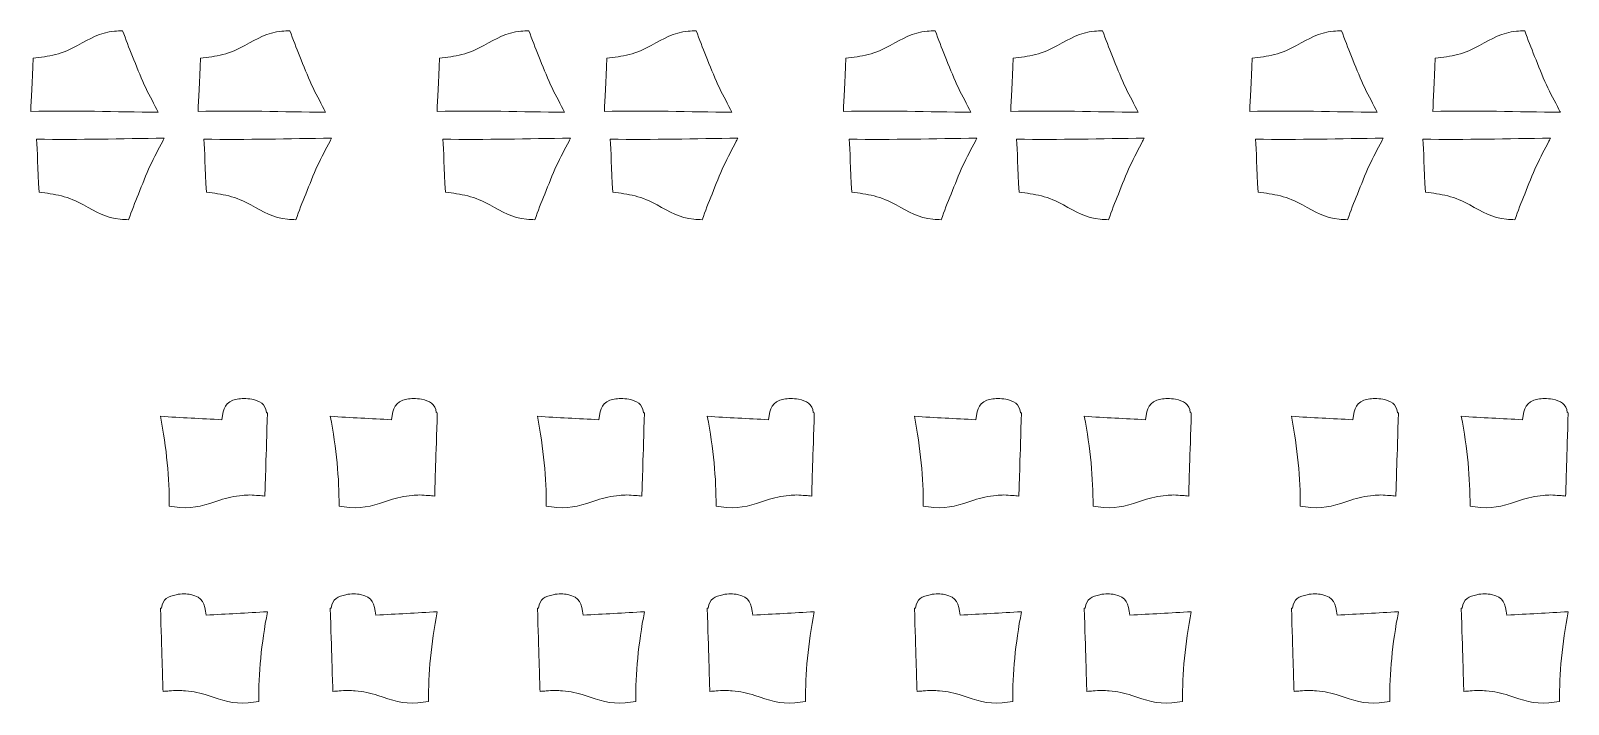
# Model space of a CAD drawing. Header units: millimetres. Extents: x -2505 to -1015, y -1149 to -496.
import ezdxf

# ---------------------------------------------------------------- set-up
doc = ezdxf.new("R2010")
doc.units = ezdxf.units.MM
doc.header["$MEASUREMENT"] = 0
doc.layers.add('Layer 1', color=7, linetype='Continuous')

msp = doc.modelspace()

# ---------------------------------------------------------------- linework, layer by layer
at = {"layer": 'Layer 1', "color": 250, "lineweight": 20}
for points, knots in [([(-2381.7961, -575.4847), (-2382.2631, -574.5607), (-2382.7302, -573.6367), (-2383.1973, -572.7127), (-2387.173, -564.8481), (-2391.5592, -556.9012), (-2395.2766, -548.9334), (-2399.4364, -540.0176), (-2403.0391, -530.385), (-2406.7646, -521.2675), (-2410.1172, -513.0628), (-2413.2966, -504.7855), (-2416.271, -496.4358), (-2418.973, -496.5308), (-2421.6647, -496.6985), (-2424.3164, -496.9425), (-2438.4159, -498.2401), (-2447.8983, -504.1092), (-2460.0359, -510.7156), (-2466.8884, -514.4454), (-2473.7944, -517.5818), (-2481.4005, -519.4862), (-2488.4698, -521.2561), (-2495.7389, -522.3538), (-2503.0961, -522.9751), (-2504.1449, -546.5736), (-2504.8782, -563.0724), (-2505.3909, -574.6076), (-2464.461, -573.5906), (-2422.9073, -575.1955), (-2381.7961, -575.4847)], [0, 0, 0, 0, 0.1, 0.1, 0.1, 0.2, 0.2, 0.2, 0.3, 0.3, 0.3, 0.4, 0.4, 0.4, 0.5, 0.5, 0.5, 0.6, 0.6, 0.6, 0.7, 0.7, 0.7, 0.8, 0.8, 0.8, 0.9, 0.9, 0.9, 1, 1, 1, 1]), ([(-2219.5659, -575.4847), (-2220.0329, -574.5607), (-2220.5, -573.6367), (-2220.9671, -572.7127), (-2224.9428, -564.8481), (-2229.329, -556.9012), (-2233.0464, -548.9334), (-2237.2062, -540.0176), (-2240.8089, -530.385), (-2244.5344, -521.2675), (-2247.887, -513.0628), (-2251.0664, -504.7855), (-2254.0408, -496.4358), (-2256.7428, -496.5308), (-2259.4345, -496.6985), (-2262.0862, -496.9425), (-2276.1857, -498.2401), (-2285.6681, -504.1092), (-2297.8057, -510.7156), (-2304.6582, -514.4454), (-2311.5642, -517.5818), (-2319.1703, -519.4862), (-2326.2396, -521.2561), (-2333.5087, -522.3538), (-2340.8659, -522.9751), (-2341.9147, -546.5736), (-2342.648, -563.0724), (-2343.1607, -574.6076), (-2302.2308, -573.5906), (-2260.6771, -575.1955), (-2219.5659, -575.4847)], [0, 0, 0, 0, 0.1, 0.1, 0.1, 0.2, 0.2, 0.2, 0.3, 0.3, 0.3, 0.4, 0.4, 0.4, 0.5, 0.5, 0.5, 0.6, 0.6, 0.6, 0.7, 0.7, 0.7, 0.8, 0.8, 0.8, 0.9, 0.9, 0.9, 1, 1, 1, 1]), ([(-1987.8073, -575.4847), (-1988.2743, -574.5607), (-1988.7414, -573.6367), (-1989.2085, -572.7127), (-1993.1842, -564.8481), (-1997.5704, -556.9012), (-2001.2878, -548.9334), (-2005.4476, -540.0176), (-2009.0503, -530.385), (-2012.7758, -521.2675), (-2016.1284, -513.0628), (-2019.3078, -504.7855), (-2022.2822, -496.4358), (-2024.9842, -496.5308), (-2027.6759, -496.6985), (-2030.3276, -496.9425), (-2044.4271, -498.2401), (-2053.9095, -504.1092), (-2066.0471, -510.7156), (-2072.8996, -514.4454), (-2079.8056, -517.5818), (-2087.4117, -519.4862), (-2094.481, -521.2561), (-2101.7501, -522.3538), (-2109.1073, -522.9751), (-2110.1561, -546.5736), (-2110.8894, -563.0724), (-2111.4021, -574.6076), (-2070.4722, -573.5906), (-2028.9185, -575.1955), (-1987.8073, -575.4847)], [0, 0, 0, 0, 0.1, 0.1, 0.1, 0.2, 0.2, 0.2, 0.3, 0.3, 0.3, 0.4, 0.4, 0.4, 0.5, 0.5, 0.5, 0.6, 0.6, 0.6, 0.7, 0.7, 0.7, 0.8, 0.8, 0.8, 0.9, 0.9, 0.9, 1, 1, 1, 1]), ([(-1825.5771, -575.4847), (-1826.0441, -574.5607), (-1826.5112, -573.6367), (-1826.9783, -572.7127), (-1830.954, -564.8481), (-1835.3402, -556.9012), (-1839.0576, -548.9334), (-1843.2174, -540.0176), (-1846.8201, -530.385), (-1850.5456, -521.2675), (-1853.8982, -513.0628), (-1857.0776, -504.7855), (-1860.052, -496.4358), (-1862.754, -496.5308), (-1865.4457, -496.6985), (-1868.0974, -496.9425), (-1882.1969, -498.2401), (-1891.6793, -504.1092), (-1903.8169, -510.7156), (-1910.6694, -514.4454), (-1917.5754, -517.5818), (-1925.1815, -519.4862), (-1932.2508, -521.2561), (-1939.5199, -522.3538), (-1946.8771, -522.9751), (-1947.9259, -546.5736), (-1948.6592, -563.0724), (-1949.1719, -574.6076), (-1908.242, -573.5906), (-1866.6883, -575.1955), (-1825.5771, -575.4847)], [0, 0, 0, 0, 0.1, 0.1, 0.1, 0.2, 0.2, 0.2, 0.3, 0.3, 0.3, 0.4, 0.4, 0.4, 0.5, 0.5, 0.5, 0.6, 0.6, 0.6, 0.7, 0.7, 0.7, 0.8, 0.8, 0.8, 0.9, 0.9, 0.9, 1, 1, 1, 1]), ([(-1593.8185, -575.4847), (-1594.2855, -574.5607), (-1594.7526, -573.6367), (-1595.2197, -572.7127), (-1599.1954, -564.8481), (-1603.5816, -556.9012), (-1607.299, -548.9334), (-1611.4588, -540.0176), (-1615.0615, -530.385), (-1618.787, -521.2675), (-1622.1396, -513.0628), (-1625.319, -504.7855), (-1628.2934, -496.4358), (-1630.9954, -496.5308), (-1633.6871, -496.6985), (-1636.3388, -496.9425), (-1650.4383, -498.2401), (-1659.9207, -504.1092), (-1672.0583, -510.7156), (-1678.9108, -514.4454), (-1685.8168, -517.5818), (-1693.4229, -519.4862), (-1700.4922, -521.2561), (-1707.7613, -522.3538), (-1715.1185, -522.9751), (-1716.1673, -546.5736), (-1716.9006, -563.0724), (-1717.4133, -574.6076), (-1676.4834, -573.5906), (-1634.9297, -575.1955), (-1593.8185, -575.4847)], [0, 0, 0, 0, 0.1, 0.1, 0.1, 0.2, 0.2, 0.2, 0.3, 0.3, 0.3, 0.4, 0.4, 0.4, 0.5, 0.5, 0.5, 0.6, 0.6, 0.6, 0.7, 0.7, 0.7, 0.8, 0.8, 0.8, 0.9, 0.9, 0.9, 1, 1, 1, 1]), ([(-1431.5883, -575.4847), (-1432.0553, -574.5607), (-1432.5224, -573.6367), (-1432.9895, -572.7127), (-1436.9652, -564.8481), (-1441.3514, -556.9012), (-1445.0688, -548.9334), (-1449.2286, -540.0176), (-1452.8313, -530.385), (-1456.5568, -521.2675), (-1459.9094, -513.0628), (-1463.0888, -504.7855), (-1466.0632, -496.4358), (-1468.7652, -496.5308), (-1471.4569, -496.6985), (-1474.1086, -496.9425), (-1488.2081, -498.2401), (-1497.6905, -504.1092), (-1509.8281, -510.7156), (-1516.6806, -514.4454), (-1523.5866, -517.5818), (-1531.1927, -519.4862), (-1538.262, -521.2561), (-1545.5311, -522.3538), (-1552.8883, -522.9751), (-1553.9371, -546.5736), (-1554.6704, -563.0724), (-1555.1831, -574.6076), (-1514.2532, -573.5906), (-1472.6995, -575.1955), (-1431.5883, -575.4847)], [0, 0, 0, 0, 0.1, 0.1, 0.1, 0.2, 0.2, 0.2, 0.3, 0.3, 0.3, 0.4, 0.4, 0.4, 0.5, 0.5, 0.5, 0.6, 0.6, 0.6, 0.7, 0.7, 0.7, 0.8, 0.8, 0.8, 0.9, 0.9, 0.9, 1, 1, 1, 1]), ([(-1199.8297, -575.4847), (-1200.2967, -574.5607), (-1200.7638, -573.6367), (-1201.2309, -572.7127), (-1205.2066, -564.8481), (-1209.5928, -556.9012), (-1213.3102, -548.9334), (-1217.47, -540.0176), (-1221.0727, -530.385), (-1224.7982, -521.2675), (-1228.1508, -513.0628), (-1231.3302, -504.7855), (-1234.3046, -496.4358), (-1237.0066, -496.5308), (-1239.6983, -496.6985), (-1242.35, -496.9425), (-1256.4495, -498.2401), (-1265.9319, -504.1092), (-1278.0695, -510.7156), (-1284.922, -514.4454), (-1291.828, -517.5818), (-1299.4341, -519.4862), (-1306.5034, -521.2561), (-1313.7725, -522.3538), (-1321.1297, -522.9751), (-1322.1785, -546.5736), (-1322.9118, -563.0724), (-1323.4245, -574.6076), (-1282.4946, -573.5906), (-1240.9409, -575.1955), (-1199.8297, -575.4847)], [0, 0, 0, 0, 0.1, 0.1, 0.1, 0.2, 0.2, 0.2, 0.3, 0.3, 0.3, 0.4, 0.4, 0.4, 0.5, 0.5, 0.5, 0.6, 0.6, 0.6, 0.7, 0.7, 0.7, 0.8, 0.8, 0.8, 0.9, 0.9, 0.9, 1, 1, 1, 1]), ([(-1022.2609, -575.4847), (-1022.7279, -574.5607), (-1023.195, -573.6367), (-1023.6621, -572.7127), (-1027.6378, -564.8481), (-1032.024, -556.9012), (-1035.7414, -548.9334), (-1039.9012, -540.0176), (-1043.5039, -530.385), (-1047.2294, -521.2675), (-1050.582, -513.0628), (-1053.7614, -504.7855), (-1056.7358, -496.4358), (-1059.4378, -496.5308), (-1062.1295, -496.6985), (-1064.7812, -496.9425), (-1078.8807, -498.2401), (-1088.3631, -504.1092), (-1100.5007, -510.7156), (-1107.3532, -514.4454), (-1114.2592, -517.5818), (-1121.8653, -519.4862), (-1128.9346, -521.2561), (-1136.2037, -522.3538), (-1143.5609, -522.9751), (-1144.6097, -546.5736), (-1145.343, -563.0724), (-1145.8557, -574.6076), (-1104.9258, -573.5906), (-1063.3721, -575.1955), (-1022.2609, -575.4847)], [0, 0, 0, 0, 0.1, 0.1, 0.1, 0.2, 0.2, 0.2, 0.3, 0.3, 0.3, 0.4, 0.4, 0.4, 0.5, 0.5, 0.5, 0.6, 0.6, 0.6, 0.7, 0.7, 0.7, 0.8, 0.8, 0.8, 0.9, 0.9, 0.9, 1, 1, 1, 1]), ([(-2376.0594, -600.5984), (-2376.5264, -601.5224), (-2376.9935, -602.4464), (-2377.4606, -603.3704), (-2381.4363, -611.235), (-2385.8225, -619.1819), (-2389.5399, -627.1497), (-2393.6997, -636.0655), (-2397.3024, -645.6981), (-2401.0279, -654.8156), (-2404.3805, -663.0203), (-2407.5599, -671.2976), (-2410.5343, -679.6473), (-2413.2363, -679.5523), (-2415.928, -679.3846), (-2418.5797, -679.1406), (-2432.6792, -677.843), (-2442.1616, -671.9739), (-2454.2992, -665.3675), (-2461.1517, -661.6377), (-2468.0577, -658.5013), (-2475.6638, -656.5969), (-2482.7331, -654.827), (-2490.0022, -653.7293), (-2497.3594, -653.108), (-2498.4082, -629.5095), (-2499.1415, -613.0107), (-2499.6542, -601.4755), (-2458.7243, -602.4925), (-2417.1706, -600.8876), (-2376.0594, -600.5984)], [0, 0, 0, 0, 0.1, 0.1, 0.1, 0.2, 0.2, 0.2, 0.3, 0.3, 0.3, 0.4, 0.4, 0.4, 0.5, 0.5, 0.5, 0.6, 0.6, 0.6, 0.7, 0.7, 0.7, 0.8, 0.8, 0.8, 0.9, 0.9, 0.9, 1, 1, 1, 1]), ([(-2213.8292, -600.5984), (-2214.2962, -601.5224), (-2214.7633, -602.4464), (-2215.2304, -603.3704), (-2219.2061, -611.235), (-2223.5923, -619.1819), (-2227.3097, -627.1497), (-2231.4695, -636.0655), (-2235.0722, -645.6981), (-2238.7977, -654.8156), (-2242.1503, -663.0203), (-2245.3297, -671.2976), (-2248.3041, -679.6473), (-2251.0061, -679.5523), (-2253.6978, -679.3846), (-2256.3495, -679.1406), (-2270.449, -677.843), (-2279.9314, -671.9739), (-2292.069, -665.3675), (-2298.9215, -661.6377), (-2305.8275, -658.5013), (-2313.4336, -656.5969), (-2320.5029, -654.827), (-2327.772, -653.7293), (-2335.1292, -653.108), (-2336.178, -629.5095), (-2336.9113, -613.0107), (-2337.424, -601.4755), (-2296.4941, -602.4925), (-2254.9404, -600.8876), (-2213.8292, -600.5984)], [0, 0, 0, 0, 0.1, 0.1, 0.1, 0.2, 0.2, 0.2, 0.3, 0.3, 0.3, 0.4, 0.4, 0.4, 0.5, 0.5, 0.5, 0.6, 0.6, 0.6, 0.7, 0.7, 0.7, 0.8, 0.8, 0.8, 0.9, 0.9, 0.9, 1, 1, 1, 1]), ([(-1982.0706, -600.5984), (-1982.5376, -601.5224), (-1983.0047, -602.4464), (-1983.4718, -603.3704), (-1987.4475, -611.235), (-1991.8337, -619.1819), (-1995.5511, -627.1497), (-1999.7109, -636.0655), (-2003.3136, -645.6981), (-2007.0391, -654.8156), (-2010.3917, -663.0203), (-2013.5711, -671.2976), (-2016.5455, -679.6473), (-2019.2475, -679.5523), (-2021.9392, -679.3846), (-2024.5909, -679.1406), (-2038.6904, -677.843), (-2048.1728, -671.9739), (-2060.3104, -665.3675), (-2067.1629, -661.6377), (-2074.0689, -658.5013), (-2081.675, -656.5969), (-2088.7443, -654.827), (-2096.0134, -653.7293), (-2103.3706, -653.108), (-2104.4194, -629.5095), (-2105.1527, -613.0107), (-2105.6654, -601.4755), (-2064.7355, -602.4925), (-2023.1818, -600.8876), (-1982.0706, -600.5984)], [0, 0, 0, 0, 0.1, 0.1, 0.1, 0.2, 0.2, 0.2, 0.3, 0.3, 0.3, 0.4, 0.4, 0.4, 0.5, 0.5, 0.5, 0.6, 0.6, 0.6, 0.7, 0.7, 0.7, 0.8, 0.8, 0.8, 0.9, 0.9, 0.9, 1, 1, 1, 1]), ([(-1819.8404, -600.5984), (-1820.3074, -601.5224), (-1820.7745, -602.4464), (-1821.2416, -603.3704), (-1825.2173, -611.235), (-1829.6035, -619.1819), (-1833.3209, -627.1497), (-1837.4807, -636.0655), (-1841.0834, -645.6981), (-1844.8089, -654.8156), (-1848.1615, -663.0203), (-1851.3409, -671.2976), (-1854.3153, -679.6473), (-1857.0173, -679.5523), (-1859.709, -679.3846), (-1862.3607, -679.1406), (-1876.4602, -677.843), (-1885.9426, -671.9739), (-1898.0802, -665.3675), (-1904.9327, -661.6377), (-1911.8387, -658.5013), (-1919.4448, -656.5969), (-1926.5141, -654.827), (-1933.7832, -653.7293), (-1941.1404, -653.108), (-1942.1892, -629.5095), (-1942.9225, -613.0107), (-1943.4352, -601.4755), (-1902.5053, -602.4925), (-1860.9516, -600.8876), (-1819.8404, -600.5984)], [0, 0, 0, 0, 0.1, 0.1, 0.1, 0.2, 0.2, 0.2, 0.3, 0.3, 0.3, 0.4, 0.4, 0.4, 0.5, 0.5, 0.5, 0.6, 0.6, 0.6, 0.7, 0.7, 0.7, 0.8, 0.8, 0.8, 0.9, 0.9, 0.9, 1, 1, 1, 1]), ([(-1588.0818, -600.5984), (-1588.5488, -601.5224), (-1589.0159, -602.4464), (-1589.483, -603.3704), (-1593.4587, -611.235), (-1597.8449, -619.1819), (-1601.5623, -627.1497), (-1605.7221, -636.0655), (-1609.3248, -645.6981), (-1613.0503, -654.8156), (-1616.4029, -663.0203), (-1619.5823, -671.2976), (-1622.5567, -679.6473), (-1625.2587, -679.5523), (-1627.9504, -679.3846), (-1630.6021, -679.1406), (-1644.7016, -677.843), (-1654.184, -671.9739), (-1666.3216, -665.3675), (-1673.1741, -661.6377), (-1680.0801, -658.5013), (-1687.6862, -656.5969), (-1694.7555, -654.827), (-1702.0246, -653.7293), (-1709.3818, -653.108), (-1710.4306, -629.5095), (-1711.1639, -613.0107), (-1711.6766, -601.4755), (-1670.7467, -602.4925), (-1629.193, -600.8876), (-1588.0818, -600.5984)], [0, 0, 0, 0, 0.1, 0.1, 0.1, 0.2, 0.2, 0.2, 0.3, 0.3, 0.3, 0.4, 0.4, 0.4, 0.5, 0.5, 0.5, 0.6, 0.6, 0.6, 0.7, 0.7, 0.7, 0.8, 0.8, 0.8, 0.9, 0.9, 0.9, 1, 1, 1, 1]), ([(-1425.8516, -600.5984), (-1426.3186, -601.5224), (-1426.7857, -602.4464), (-1427.2528, -603.3704), (-1431.2285, -611.235), (-1435.6147, -619.1819), (-1439.3321, -627.1497), (-1443.4919, -636.0655), (-1447.0946, -645.6981), (-1450.8201, -654.8156), (-1454.1727, -663.0203), (-1457.3521, -671.2976), (-1460.3265, -679.6473), (-1463.0285, -679.5523), (-1465.7202, -679.3846), (-1468.3719, -679.1406), (-1482.4714, -677.843), (-1491.9538, -671.9739), (-1504.0914, -665.3675), (-1510.9439, -661.6377), (-1517.8499, -658.5013), (-1525.456, -656.5969), (-1532.5253, -654.827), (-1539.7944, -653.7293), (-1547.1516, -653.108), (-1548.2004, -629.5095), (-1548.9337, -613.0107), (-1549.4464, -601.4755), (-1508.5165, -602.4925), (-1466.9628, -600.8876), (-1425.8516, -600.5984)], [0, 0, 0, 0, 0.1, 0.1, 0.1, 0.2, 0.2, 0.2, 0.3, 0.3, 0.3, 0.4, 0.4, 0.4, 0.5, 0.5, 0.5, 0.6, 0.6, 0.6, 0.7, 0.7, 0.7, 0.8, 0.8, 0.8, 0.9, 0.9, 0.9, 1, 1, 1, 1]), ([(-1194.093, -600.5984), (-1194.56, -601.5224), (-1195.0271, -602.4464), (-1195.4942, -603.3704), (-1199.4699, -611.235), (-1203.8561, -619.1819), (-1207.5735, -627.1497), (-1211.7333, -636.0655), (-1215.336, -645.6981), (-1219.0615, -654.8156), (-1222.4141, -663.0203), (-1225.5935, -671.2976), (-1228.5679, -679.6473), (-1231.2699, -679.5523), (-1233.9616, -679.3846), (-1236.6133, -679.1406), (-1250.7128, -677.843), (-1260.1952, -671.9739), (-1272.3328, -665.3675), (-1279.1853, -661.6377), (-1286.0913, -658.5013), (-1293.6974, -656.5969), (-1300.7667, -654.827), (-1308.0358, -653.7293), (-1315.393, -653.108), (-1316.4418, -629.5095), (-1317.1751, -613.0107), (-1317.6878, -601.4755), (-1276.7579, -602.4925), (-1235.2042, -600.8876), (-1194.093, -600.5984)], [0, 0, 0, 0, 0.1, 0.1, 0.1, 0.2, 0.2, 0.2, 0.3, 0.3, 0.3, 0.4, 0.4, 0.4, 0.5, 0.5, 0.5, 0.6, 0.6, 0.6, 0.7, 0.7, 0.7, 0.8, 0.8, 0.8, 0.9, 0.9, 0.9, 1, 1, 1, 1]), ([(-1031.8628, -600.5984), (-1032.3298, -601.5224), (-1032.7969, -602.4464), (-1033.264, -603.3704), (-1037.2397, -611.235), (-1041.6259, -619.1819), (-1045.3433, -627.1497), (-1049.5031, -636.0655), (-1053.1058, -645.6981), (-1056.8313, -654.8156), (-1060.1839, -663.0203), (-1063.3633, -671.2976), (-1066.3377, -679.6473), (-1069.0397, -679.5523), (-1071.7314, -679.3846), (-1074.3831, -679.1406), (-1088.4826, -677.843), (-1097.965, -671.9739), (-1110.1026, -665.3675), (-1116.9551, -661.6377), (-1123.8611, -658.5013), (-1131.4672, -656.5969), (-1138.5365, -654.827), (-1145.8056, -653.7293), (-1153.1628, -653.108), (-1154.2116, -629.5095), (-1154.9449, -613.0107), (-1155.4576, -601.4755), (-1114.5277, -602.4925), (-1072.974, -600.8876), (-1031.8628, -600.5984)], [0, 0, 0, 0, 0.1, 0.1, 0.1, 0.2, 0.2, 0.2, 0.3, 0.3, 0.3, 0.4, 0.4, 0.4, 0.5, 0.5, 0.5, 0.6, 0.6, 0.6, 0.7, 0.7, 0.7, 0.8, 0.8, 0.8, 0.9, 0.9, 0.9, 1, 1, 1, 1]), ([(-2379.6106, -870.2768), (-2373.6826, -901.3799), (-2370.8523, -930.3874), (-2371.1196, -957.2994), (-2367.7027, -957.8652), (-2364.2685, -958.317), (-2360.874, -958.6367), (-2346.2561, -960.0136), (-2335.6425, -955.9675), (-2322.0214, -951.5627), (-2314.8445, -949.2418), (-2307.7161, -947.4793), (-2300.149, -947.0273), (-2297.802, -946.8871), (-2295.1974, -946.5711), (-2292.8626, -946.5787), (-2290.1441, -946.5875), (-2287.1231, -946.945), (-2284.3961, -947.1234), (-2282.385, -947.2549), (-2280.3755, -947.4266), (-2278.3681, -947.6341), (-2277.9416, -933.8936), (-2277.1886, -909.6387), (-2275.8596, -866.8233), (-2276.2048, -866.793), (-2276.5501, -866.7627), (-2276.8953, -866.7324), (-2277.5567, -858.0831), (-2283.6078, -855.3619), (-2291.1003, -853.7814), (-2296.32, -852.6803), (-2301.2507, -852.8543), (-2305.3124, -853.6741), (-2317.1342, -856.0607), (-2318.7279, -862.3657), (-2320.1, -873.5688), (-2339.9781, -872.6045), (-2359.8193, -871.5209), (-2379.6106, -870.2768)], [0, 0, 0, 0, 0.076923077, 0.076923077, 0.076923077, 0.153846154, 0.153846154, 0.153846154, 0.230769231, 0.230769231, 0.230769231, 0.307692308, 0.307692308, 0.307692308, 0.384615385, 0.384615385, 0.384615385, 0.461538462, 0.461538462, 0.461538462, 0.538461538, 0.538461538, 0.538461538, 0.615384615, 0.615384615, 0.615384615, 0.692307692, 0.692307692, 0.692307692, 0.769230769, 0.769230769, 0.769230769, 0.846153846, 0.846153846, 0.846153846, 0.923076923, 0.923076923, 0.923076923, 1, 1, 1, 1]), ([(-2214.9762, -870.2768), (-2209.0482, -901.3799), (-2206.2179, -930.3874), (-2206.4852, -957.2994), (-2203.0683, -957.8652), (-2199.6341, -958.317), (-2196.2396, -958.6367), (-2181.6217, -960.0136), (-2171.0081, -955.9675), (-2157.387, -951.5627), (-2150.2101, -949.2418), (-2143.0817, -947.4793), (-2135.5146, -947.0273), (-2133.1676, -946.8871), (-2130.563, -946.5711), (-2128.2282, -946.5787), (-2125.5097, -946.5875), (-2122.4887, -946.945), (-2119.7617, -947.1234), (-2117.7506, -947.2549), (-2115.7411, -947.4266), (-2113.7337, -947.6341), (-2113.3072, -933.8936), (-2112.5542, -909.6387), (-2111.2252, -866.8233), (-2111.5704, -866.793), (-2111.9157, -866.7627), (-2112.2609, -866.7324), (-2112.9223, -858.0831), (-2118.9734, -855.3619), (-2126.4659, -853.7814), (-2131.6856, -852.6803), (-2136.6163, -852.8543), (-2140.678, -853.6741), (-2152.4998, -856.0607), (-2154.0935, -862.3657), (-2155.4656, -873.5688), (-2175.3437, -872.6045), (-2195.1849, -871.5209), (-2214.9762, -870.2768)], [0, 0, 0, 0, 0.076923077, 0.076923077, 0.076923077, 0.153846154, 0.153846154, 0.153846154, 0.230769231, 0.230769231, 0.230769231, 0.307692308, 0.307692308, 0.307692308, 0.384615385, 0.384615385, 0.384615385, 0.461538462, 0.461538462, 0.461538462, 0.538461538, 0.538461538, 0.538461538, 0.615384615, 0.615384615, 0.615384615, 0.692307692, 0.692307692, 0.692307692, 0.769230769, 0.769230769, 0.769230769, 0.846153846, 0.846153846, 0.846153846, 0.923076923, 0.923076923, 0.923076923, 1, 1, 1, 1]), ([(-2014.0664, -870.2768), (-2008.1384, -901.3799), (-2005.3081, -930.3874), (-2005.5754, -957.2994), (-2002.1585, -957.8652), (-1998.7243, -958.317), (-1995.3298, -958.6367), (-1980.7119, -960.0136), (-1970.0983, -955.9675), (-1956.4772, -951.5627), (-1949.3003, -949.2418), (-1942.1719, -947.4793), (-1934.6048, -947.0273), (-1932.2578, -946.8871), (-1929.6532, -946.5711), (-1927.3184, -946.5787), (-1924.5999, -946.5875), (-1921.5789, -946.945), (-1918.8519, -947.1234), (-1916.8408, -947.2549), (-1914.8313, -947.4266), (-1912.8239, -947.6341), (-1912.3974, -933.8936), (-1911.6444, -909.6387), (-1910.3154, -866.8233), (-1910.6606, -866.793), (-1911.0059, -866.7627), (-1911.3511, -866.7324), (-1912.0125, -858.0831), (-1918.0636, -855.3619), (-1925.5561, -853.7814), (-1930.7758, -852.6803), (-1935.7065, -852.8543), (-1939.7682, -853.6741), (-1951.59, -856.0607), (-1953.1837, -862.3657), (-1954.5558, -873.5688), (-1974.4339, -872.6045), (-1994.2751, -871.5209), (-2014.0664, -870.2768)], [0, 0, 0, 0, 0.076923077, 0.076923077, 0.076923077, 0.153846154, 0.153846154, 0.153846154, 0.230769231, 0.230769231, 0.230769231, 0.307692308, 0.307692308, 0.307692308, 0.384615385, 0.384615385, 0.384615385, 0.461538462, 0.461538462, 0.461538462, 0.538461538, 0.538461538, 0.538461538, 0.615384615, 0.615384615, 0.615384615, 0.692307692, 0.692307692, 0.692307692, 0.769230769, 0.769230769, 0.769230769, 0.846153846, 0.846153846, 0.846153846, 0.923076923, 0.923076923, 0.923076923, 1, 1, 1, 1]), ([(-1849.432, -870.2768), (-1843.504, -901.3799), (-1840.6737, -930.3874), (-1840.941, -957.2994), (-1837.5241, -957.8652), (-1834.0899, -958.317), (-1830.6954, -958.6367), (-1816.0775, -960.0136), (-1805.4639, -955.9675), (-1791.8428, -951.5627), (-1784.6659, -949.2418), (-1777.5375, -947.4793), (-1769.9704, -947.0273), (-1767.6234, -946.8871), (-1765.0188, -946.5711), (-1762.684, -946.5787), (-1759.9655, -946.5875), (-1756.9445, -946.945), (-1754.2175, -947.1234), (-1752.2064, -947.2549), (-1750.1969, -947.4266), (-1748.1895, -947.6341), (-1747.763, -933.8936), (-1747.01, -909.6387), (-1745.681, -866.8233), (-1746.0262, -866.793), (-1746.3715, -866.7627), (-1746.7167, -866.7324), (-1747.3781, -858.0831), (-1753.4292, -855.3619), (-1760.9217, -853.7814), (-1766.1414, -852.6803), (-1771.0721, -852.8543), (-1775.1338, -853.6741), (-1786.9556, -856.0607), (-1788.5493, -862.3657), (-1789.9214, -873.5688), (-1809.7995, -872.6045), (-1829.6407, -871.5209), (-1849.432, -870.2768)], [0, 0, 0, 0, 0.076923077, 0.076923077, 0.076923077, 0.153846154, 0.153846154, 0.153846154, 0.230769231, 0.230769231, 0.230769231, 0.307692308, 0.307692308, 0.307692308, 0.384615385, 0.384615385, 0.384615385, 0.461538462, 0.461538462, 0.461538462, 0.538461538, 0.538461538, 0.538461538, 0.615384615, 0.615384615, 0.615384615, 0.692307692, 0.692307692, 0.692307692, 0.769230769, 0.769230769, 0.769230769, 0.846153846, 0.846153846, 0.846153846, 0.923076923, 0.923076923, 0.923076923, 1, 1, 1, 1]), ([(-1648.5222, -870.2768), (-1642.5942, -901.3799), (-1639.7639, -930.3874), (-1640.0312, -957.2994), (-1636.6143, -957.8652), (-1633.1801, -958.317), (-1629.7856, -958.6367), (-1615.1677, -960.0136), (-1604.5541, -955.9675), (-1590.933, -951.5627), (-1583.7561, -949.2418), (-1576.6277, -947.4793), (-1569.0606, -947.0273), (-1566.7136, -946.8871), (-1564.109, -946.5711), (-1561.7742, -946.5787), (-1559.0557, -946.5875), (-1556.0347, -946.945), (-1553.3077, -947.1234), (-1551.2966, -947.2549), (-1549.2871, -947.4266), (-1547.2797, -947.6341), (-1546.8532, -933.8936), (-1546.1002, -909.6387), (-1544.7712, -866.8233), (-1545.1164, -866.793), (-1545.4617, -866.7627), (-1545.8069, -866.7324), (-1546.4683, -858.0831), (-1552.5194, -855.3619), (-1560.0119, -853.7814), (-1565.2316, -852.6803), (-1570.1623, -852.8543), (-1574.224, -853.6741), (-1586.0458, -856.0607), (-1587.6395, -862.3657), (-1589.0116, -873.5688), (-1608.8897, -872.6045), (-1628.7309, -871.5209), (-1648.5222, -870.2768)], [0, 0, 0, 0, 0.076923077, 0.076923077, 0.076923077, 0.153846154, 0.153846154, 0.153846154, 0.230769231, 0.230769231, 0.230769231, 0.307692308, 0.307692308, 0.307692308, 0.384615385, 0.384615385, 0.384615385, 0.461538462, 0.461538462, 0.461538462, 0.538461538, 0.538461538, 0.538461538, 0.615384615, 0.615384615, 0.615384615, 0.692307692, 0.692307692, 0.692307692, 0.769230769, 0.769230769, 0.769230769, 0.846153846, 0.846153846, 0.846153846, 0.923076923, 0.923076923, 0.923076923, 1, 1, 1, 1]), ([(-1483.8878, -870.2768), (-1477.9598, -901.3799), (-1475.1295, -930.3874), (-1475.3968, -957.2994), (-1471.9799, -957.8652), (-1468.5457, -958.317), (-1465.1512, -958.6367), (-1450.5333, -960.0136), (-1439.9197, -955.9675), (-1426.2986, -951.5627), (-1419.1217, -949.2418), (-1411.9933, -947.4793), (-1404.4262, -947.0273), (-1402.0792, -946.8871), (-1399.4746, -946.5711), (-1397.1398, -946.5787), (-1394.4213, -946.5875), (-1391.4003, -946.945), (-1388.6733, -947.1234), (-1386.6622, -947.2549), (-1384.6527, -947.4266), (-1382.6453, -947.6341), (-1382.2188, -933.8936), (-1381.4658, -909.6387), (-1380.1368, -866.8233), (-1380.482, -866.793), (-1380.8273, -866.7627), (-1381.1725, -866.7324), (-1381.8339, -858.0831), (-1387.885, -855.3619), (-1395.3775, -853.7814), (-1400.5972, -852.6803), (-1405.5279, -852.8543), (-1409.5896, -853.6741), (-1421.4114, -856.0607), (-1423.0051, -862.3657), (-1424.3772, -873.5688), (-1444.2553, -872.6045), (-1464.0965, -871.5209), (-1483.8878, -870.2768)], [0, 0, 0, 0, 0.076923077, 0.076923077, 0.076923077, 0.153846154, 0.153846154, 0.153846154, 0.230769231, 0.230769231, 0.230769231, 0.307692308, 0.307692308, 0.307692308, 0.384615385, 0.384615385, 0.384615385, 0.461538462, 0.461538462, 0.461538462, 0.538461538, 0.538461538, 0.538461538, 0.615384615, 0.615384615, 0.615384615, 0.692307692, 0.692307692, 0.692307692, 0.769230769, 0.769230769, 0.769230769, 0.846153846, 0.846153846, 0.846153846, 0.923076923, 0.923076923, 0.923076923, 1, 1, 1, 1]), ([(-1282.978, -870.2768), (-1277.05, -901.3799), (-1274.2197, -930.3874), (-1274.487, -957.2994), (-1271.0701, -957.8652), (-1267.6359, -958.317), (-1264.2414, -958.6367), (-1249.6235, -960.0136), (-1239.0099, -955.9675), (-1225.3888, -951.5627), (-1218.2119, -949.2418), (-1211.0835, -947.4793), (-1203.5164, -947.0273), (-1201.1694, -946.8871), (-1198.5648, -946.5711), (-1196.23, -946.5787), (-1193.5115, -946.5875), (-1190.4905, -946.945), (-1187.7635, -947.1234), (-1185.7524, -947.2549), (-1183.7429, -947.4266), (-1181.7355, -947.6341), (-1181.309, -933.8936), (-1180.556, -909.6387), (-1179.227, -866.8233), (-1179.5722, -866.793), (-1179.9175, -866.7627), (-1180.2627, -866.7324), (-1180.9241, -858.0831), (-1186.9752, -855.3619), (-1194.4677, -853.7814), (-1199.6874, -852.6803), (-1204.6181, -852.8543), (-1208.6798, -853.6741), (-1220.5016, -856.0607), (-1222.0953, -862.3657), (-1223.4674, -873.5688), (-1243.3455, -872.6045), (-1263.1867, -871.5209), (-1282.978, -870.2768)], [0, 0, 0, 0, 0.076923077, 0.076923077, 0.076923077, 0.153846154, 0.153846154, 0.153846154, 0.230769231, 0.230769231, 0.230769231, 0.307692308, 0.307692308, 0.307692308, 0.384615385, 0.384615385, 0.384615385, 0.461538462, 0.461538462, 0.461538462, 0.538461538, 0.538461538, 0.538461538, 0.615384615, 0.615384615, 0.615384615, 0.692307692, 0.692307692, 0.692307692, 0.769230769, 0.769230769, 0.769230769, 0.846153846, 0.846153846, 0.846153846, 0.923076923, 0.923076923, 0.923076923, 1, 1, 1, 1]), ([(-1118.3436, -870.2768), (-1112.4156, -901.3799), (-1109.5853, -930.3874), (-1109.8526, -957.2994), (-1106.4357, -957.8652), (-1103.0015, -958.317), (-1099.607, -958.6367), (-1084.9891, -960.0136), (-1074.3755, -955.9675), (-1060.7544, -951.5627), (-1053.5775, -949.2418), (-1046.4491, -947.4793), (-1038.882, -947.0273), (-1036.535, -946.8871), (-1033.9304, -946.5711), (-1031.5956, -946.5787), (-1028.8771, -946.5875), (-1025.8561, -946.945), (-1023.1291, -947.1234), (-1021.118, -947.2549), (-1019.1085, -947.4266), (-1017.1011, -947.6341), (-1016.6746, -933.8936), (-1015.9216, -909.6387), (-1014.5926, -866.8233), (-1014.9378, -866.793), (-1015.2831, -866.7627), (-1015.6283, -866.7324), (-1016.2897, -858.0831), (-1022.3408, -855.3619), (-1029.8333, -853.7814), (-1035.053, -852.6803), (-1039.9837, -852.8543), (-1044.0454, -853.6741), (-1055.8672, -856.0607), (-1057.4609, -862.3657), (-1058.833, -873.5688), (-1078.7111, -872.6045), (-1098.5523, -871.5209), (-1118.3436, -870.2768)], [0, 0, 0, 0, 0.076923077, 0.076923077, 0.076923077, 0.153846154, 0.153846154, 0.153846154, 0.230769231, 0.230769231, 0.230769231, 0.307692308, 0.307692308, 0.307692308, 0.384615385, 0.384615385, 0.384615385, 0.461538462, 0.461538462, 0.461538462, 0.538461538, 0.538461538, 0.538461538, 0.615384615, 0.615384615, 0.615384615, 0.692307692, 0.692307692, 0.692307692, 0.769230769, 0.769230769, 0.769230769, 0.846153846, 0.846153846, 0.846153846, 0.923076923, 0.923076923, 0.923076923, 1, 1, 1, 1]), ([(-2275.8596, -1059.75), (-2281.7876, -1090.8531), (-2284.6179, -1119.8606), (-2284.3506, -1146.7726), (-2287.7675, -1147.3384), (-2291.2017, -1147.7902), (-2294.5962, -1148.1099), (-2309.2141, -1149.4868), (-2319.8277, -1145.4407), (-2333.4488, -1141.0359), (-2340.6257, -1138.715), (-2347.7541, -1136.9525), (-2355.3212, -1136.5005), (-2357.6682, -1136.3603), (-2360.2728, -1136.0443), (-2362.6076, -1136.0519), (-2365.3261, -1136.0607), (-2368.3471, -1136.4182), (-2371.0741, -1136.5966), (-2373.0852, -1136.7281), (-2375.0947, -1136.8998), (-2377.1021, -1137.1073), (-2377.5286, -1123.3668), (-2378.2816, -1099.1119), (-2379.6106, -1056.2965), (-2379.2654, -1056.2662), (-2378.9201, -1056.2359), (-2378.5749, -1056.2056), (-2377.9135, -1047.5563), (-2371.8624, -1044.8351), (-2364.3699, -1043.2546), (-2359.1502, -1042.1535), (-2354.2195, -1042.3275), (-2350.1578, -1043.1473), (-2338.336, -1045.5339), (-2336.7423, -1051.8389), (-2335.3702, -1063.042), (-2315.4921, -1062.0777), (-2295.6509, -1060.9941), (-2275.8596, -1059.75)], [0, 0, 0, 0, 0.076923077, 0.076923077, 0.076923077, 0.153846154, 0.153846154, 0.153846154, 0.230769231, 0.230769231, 0.230769231, 0.307692308, 0.307692308, 0.307692308, 0.384615385, 0.384615385, 0.384615385, 0.461538462, 0.461538462, 0.461538462, 0.538461538, 0.538461538, 0.538461538, 0.615384615, 0.615384615, 0.615384615, 0.692307692, 0.692307692, 0.692307692, 0.769230769, 0.769230769, 0.769230769, 0.846153846, 0.846153846, 0.846153846, 0.923076923, 0.923076923, 0.923076923, 1, 1, 1, 1]), ([(-2111.2252, -1059.75), (-2117.1532, -1090.8531), (-2119.9835, -1119.8606), (-2119.7162, -1146.7726), (-2123.1331, -1147.3384), (-2126.5673, -1147.7902), (-2129.9618, -1148.1099), (-2144.5797, -1149.4868), (-2155.1933, -1145.4407), (-2168.8144, -1141.0359), (-2175.9913, -1138.715), (-2183.1197, -1136.9525), (-2190.6868, -1136.5005), (-2193.0338, -1136.3603), (-2195.6384, -1136.0443), (-2197.9732, -1136.0519), (-2200.6917, -1136.0607), (-2203.7127, -1136.4182), (-2206.4397, -1136.5966), (-2208.4508, -1136.7281), (-2210.4603, -1136.8998), (-2212.4677, -1137.1073), (-2212.8942, -1123.3668), (-2213.6472, -1099.1119), (-2214.9762, -1056.2965), (-2214.631, -1056.2662), (-2214.2857, -1056.2359), (-2213.9405, -1056.2056), (-2213.2791, -1047.5563), (-2207.228, -1044.8351), (-2199.7355, -1043.2546), (-2194.5158, -1042.1535), (-2189.5851, -1042.3275), (-2185.5234, -1043.1473), (-2173.7016, -1045.5339), (-2172.1079, -1051.8389), (-2170.7358, -1063.042), (-2150.8577, -1062.0777), (-2131.0165, -1060.9941), (-2111.2252, -1059.75)], [0, 0, 0, 0, 0.076923077, 0.076923077, 0.076923077, 0.153846154, 0.153846154, 0.153846154, 0.230769231, 0.230769231, 0.230769231, 0.307692308, 0.307692308, 0.307692308, 0.384615385, 0.384615385, 0.384615385, 0.461538462, 0.461538462, 0.461538462, 0.538461538, 0.538461538, 0.538461538, 0.615384615, 0.615384615, 0.615384615, 0.692307692, 0.692307692, 0.692307692, 0.769230769, 0.769230769, 0.769230769, 0.846153846, 0.846153846, 0.846153846, 0.923076923, 0.923076923, 0.923076923, 1, 1, 1, 1]), ([(-1910.3154, -1059.75), (-1916.2434, -1090.8531), (-1919.0737, -1119.8606), (-1918.8064, -1146.7726), (-1922.2233, -1147.3384), (-1925.6575, -1147.7902), (-1929.052, -1148.1099), (-1943.6699, -1149.4868), (-1954.2835, -1145.4407), (-1967.9046, -1141.0359), (-1975.0815, -1138.715), (-1982.2099, -1136.9525), (-1989.777, -1136.5005), (-1992.124, -1136.3603), (-1994.7286, -1136.0443), (-1997.0634, -1136.0519), (-1999.7819, -1136.0607), (-2002.8029, -1136.4182), (-2005.5299, -1136.5966), (-2007.541, -1136.7281), (-2009.5505, -1136.8998), (-2011.5579, -1137.1073), (-2011.9844, -1123.3668), (-2012.7374, -1099.1119), (-2014.0664, -1056.2965), (-2013.7212, -1056.2662), (-2013.3759, -1056.2359), (-2013.0307, -1056.2056), (-2012.3693, -1047.5563), (-2006.3182, -1044.8351), (-1998.8257, -1043.2546), (-1993.606, -1042.1535), (-1988.6753, -1042.3275), (-1984.6136, -1043.1473), (-1972.7918, -1045.5339), (-1971.1981, -1051.8389), (-1969.826, -1063.042), (-1949.9479, -1062.0777), (-1930.1067, -1060.9941), (-1910.3154, -1059.75)], [0, 0, 0, 0, 0.076923077, 0.076923077, 0.076923077, 0.153846154, 0.153846154, 0.153846154, 0.230769231, 0.230769231, 0.230769231, 0.307692308, 0.307692308, 0.307692308, 0.384615385, 0.384615385, 0.384615385, 0.461538462, 0.461538462, 0.461538462, 0.538461538, 0.538461538, 0.538461538, 0.615384615, 0.615384615, 0.615384615, 0.692307692, 0.692307692, 0.692307692, 0.769230769, 0.769230769, 0.769230769, 0.846153846, 0.846153846, 0.846153846, 0.923076923, 0.923076923, 0.923076923, 1, 1, 1, 1]), ([(-1745.681, -1059.75), (-1751.609, -1090.8531), (-1754.4393, -1119.8606), (-1754.172, -1146.7726), (-1757.5889, -1147.3384), (-1761.0231, -1147.7902), (-1764.4176, -1148.1099), (-1779.0355, -1149.4868), (-1789.6491, -1145.4407), (-1803.2702, -1141.0359), (-1810.4471, -1138.715), (-1817.5755, -1136.9525), (-1825.1426, -1136.5005), (-1827.4896, -1136.3603), (-1830.0942, -1136.0443), (-1832.429, -1136.0519), (-1835.1475, -1136.0607), (-1838.1685, -1136.4182), (-1840.8955, -1136.5966), (-1842.9066, -1136.7281), (-1844.9161, -1136.8998), (-1846.9235, -1137.1073), (-1847.35, -1123.3668), (-1848.103, -1099.1119), (-1849.432, -1056.2965), (-1849.0868, -1056.2662), (-1848.7415, -1056.2359), (-1848.3963, -1056.2056), (-1847.7349, -1047.5563), (-1841.6838, -1044.8351), (-1834.1913, -1043.2546), (-1828.9716, -1042.1535), (-1824.0409, -1042.3275), (-1819.9792, -1043.1473), (-1808.1574, -1045.5339), (-1806.5637, -1051.8389), (-1805.1916, -1063.042), (-1785.3135, -1062.0777), (-1765.4723, -1060.9941), (-1745.681, -1059.75)], [0, 0, 0, 0, 0.076923077, 0.076923077, 0.076923077, 0.153846154, 0.153846154, 0.153846154, 0.230769231, 0.230769231, 0.230769231, 0.307692308, 0.307692308, 0.307692308, 0.384615385, 0.384615385, 0.384615385, 0.461538462, 0.461538462, 0.461538462, 0.538461538, 0.538461538, 0.538461538, 0.615384615, 0.615384615, 0.615384615, 0.692307692, 0.692307692, 0.692307692, 0.769230769, 0.769230769, 0.769230769, 0.846153846, 0.846153846, 0.846153846, 0.923076923, 0.923076923, 0.923076923, 1, 1, 1, 1]), ([(-1544.7712, -1059.75), (-1550.6992, -1090.8531), (-1553.5295, -1119.8606), (-1553.2622, -1146.7726), (-1556.6791, -1147.3384), (-1560.1133, -1147.7902), (-1563.5078, -1148.1099), (-1578.1257, -1149.4868), (-1588.7393, -1145.4407), (-1602.3604, -1141.0359), (-1609.5373, -1138.715), (-1616.6657, -1136.9525), (-1624.2328, -1136.5005), (-1626.5798, -1136.3603), (-1629.1844, -1136.0443), (-1631.5192, -1136.0519), (-1634.2377, -1136.0607), (-1637.2587, -1136.4182), (-1639.9857, -1136.5966), (-1641.9968, -1136.7281), (-1644.0063, -1136.8998), (-1646.0137, -1137.1073), (-1646.4402, -1123.3668), (-1647.1932, -1099.1119), (-1648.5222, -1056.2965), (-1648.177, -1056.2662), (-1647.8317, -1056.2359), (-1647.4865, -1056.2056), (-1646.8251, -1047.5563), (-1640.774, -1044.8351), (-1633.2815, -1043.2546), (-1628.0618, -1042.1535), (-1623.1311, -1042.3275), (-1619.0694, -1043.1473), (-1607.2476, -1045.5339), (-1605.6539, -1051.8389), (-1604.2818, -1063.042), (-1584.4037, -1062.0777), (-1564.5625, -1060.9941), (-1544.7712, -1059.75)], [0, 0, 0, 0, 0.076923077, 0.076923077, 0.076923077, 0.153846154, 0.153846154, 0.153846154, 0.230769231, 0.230769231, 0.230769231, 0.307692308, 0.307692308, 0.307692308, 0.384615385, 0.384615385, 0.384615385, 0.461538462, 0.461538462, 0.461538462, 0.538461538, 0.538461538, 0.538461538, 0.615384615, 0.615384615, 0.615384615, 0.692307692, 0.692307692, 0.692307692, 0.769230769, 0.769230769, 0.769230769, 0.846153846, 0.846153846, 0.846153846, 0.923076923, 0.923076923, 0.923076923, 1, 1, 1, 1]), ([(-1380.1368, -1059.75), (-1386.0648, -1090.8531), (-1388.8951, -1119.8606), (-1388.6278, -1146.7726), (-1392.0447, -1147.3384), (-1395.4789, -1147.7902), (-1398.8734, -1148.1099), (-1413.4913, -1149.4868), (-1424.1049, -1145.4407), (-1437.726, -1141.0359), (-1444.9029, -1138.715), (-1452.0313, -1136.9525), (-1459.5984, -1136.5005), (-1461.9454, -1136.3603), (-1464.55, -1136.0443), (-1466.8848, -1136.0519), (-1469.6033, -1136.0607), (-1472.6243, -1136.4182), (-1475.3513, -1136.5966), (-1477.3624, -1136.7281), (-1479.3719, -1136.8998), (-1481.3793, -1137.1073), (-1481.8058, -1123.3668), (-1482.5588, -1099.1119), (-1483.8878, -1056.2965), (-1483.5426, -1056.2662), (-1483.1973, -1056.2359), (-1482.8521, -1056.2056), (-1482.1907, -1047.5563), (-1476.1396, -1044.8351), (-1468.6471, -1043.2546), (-1463.4274, -1042.1535), (-1458.4967, -1042.3275), (-1454.435, -1043.1473), (-1442.6132, -1045.5339), (-1441.0195, -1051.8389), (-1439.6474, -1063.042), (-1419.7693, -1062.0777), (-1399.9281, -1060.9941), (-1380.1368, -1059.75)], [0, 0, 0, 0, 0.076923077, 0.076923077, 0.076923077, 0.153846154, 0.153846154, 0.153846154, 0.230769231, 0.230769231, 0.230769231, 0.307692308, 0.307692308, 0.307692308, 0.384615385, 0.384615385, 0.384615385, 0.461538462, 0.461538462, 0.461538462, 0.538461538, 0.538461538, 0.538461538, 0.615384615, 0.615384615, 0.615384615, 0.692307692, 0.692307692, 0.692307692, 0.769230769, 0.769230769, 0.769230769, 0.846153846, 0.846153846, 0.846153846, 0.923076923, 0.923076923, 0.923076923, 1, 1, 1, 1]), ([(-1179.227, -1059.75), (-1185.155, -1090.8531), (-1187.9853, -1119.8606), (-1187.718, -1146.7726), (-1191.1349, -1147.3384), (-1194.5691, -1147.7902), (-1197.9636, -1148.1099), (-1212.5815, -1149.4868), (-1223.1951, -1145.4407), (-1236.8162, -1141.0359), (-1243.9931, -1138.715), (-1251.1215, -1136.9525), (-1258.6886, -1136.5005), (-1261.0356, -1136.3603), (-1263.6402, -1136.0443), (-1265.975, -1136.0519), (-1268.6935, -1136.0607), (-1271.7145, -1136.4182), (-1274.4415, -1136.5966), (-1276.4526, -1136.7281), (-1278.4621, -1136.8998), (-1280.4695, -1137.1073), (-1280.896, -1123.3668), (-1281.649, -1099.1119), (-1282.978, -1056.2965), (-1282.6328, -1056.2662), (-1282.2875, -1056.2359), (-1281.9423, -1056.2056), (-1281.2809, -1047.5563), (-1275.2298, -1044.8351), (-1267.7373, -1043.2546), (-1262.5176, -1042.1535), (-1257.5869, -1042.3275), (-1253.5252, -1043.1473), (-1241.7034, -1045.5339), (-1240.1097, -1051.8389), (-1238.7376, -1063.042), (-1218.8595, -1062.0777), (-1199.0183, -1060.9941), (-1179.227, -1059.75)], [0, 0, 0, 0, 0.076923077, 0.076923077, 0.076923077, 0.153846154, 0.153846154, 0.153846154, 0.230769231, 0.230769231, 0.230769231, 0.307692308, 0.307692308, 0.307692308, 0.384615385, 0.384615385, 0.384615385, 0.461538462, 0.461538462, 0.461538462, 0.538461538, 0.538461538, 0.538461538, 0.615384615, 0.615384615, 0.615384615, 0.692307692, 0.692307692, 0.692307692, 0.769230769, 0.769230769, 0.769230769, 0.846153846, 0.846153846, 0.846153846, 0.923076923, 0.923076923, 0.923076923, 1, 1, 1, 1]), ([(-1014.5926, -1059.75), (-1020.5206, -1090.8531), (-1023.3509, -1119.8606), (-1023.0836, -1146.7726), (-1026.5005, -1147.3384), (-1029.9347, -1147.7902), (-1033.3292, -1148.1099), (-1047.9471, -1149.4868), (-1058.5607, -1145.4407), (-1072.1818, -1141.0359), (-1079.3587, -1138.715), (-1086.4871, -1136.9525), (-1094.0542, -1136.5005), (-1096.4012, -1136.3603), (-1099.0058, -1136.0443), (-1101.3406, -1136.0519), (-1104.0591, -1136.0607), (-1107.0801, -1136.4182), (-1109.8071, -1136.5966), (-1111.8182, -1136.7281), (-1113.8277, -1136.8998), (-1115.8351, -1137.1073), (-1116.2616, -1123.3668), (-1117.0146, -1099.1119), (-1118.3436, -1056.2965), (-1117.9984, -1056.2662), (-1117.6531, -1056.2359), (-1117.3079, -1056.2056), (-1116.6465, -1047.5563), (-1110.5954, -1044.8351), (-1103.1029, -1043.2546), (-1097.8832, -1042.1535), (-1092.9525, -1042.3275), (-1088.8908, -1043.1473), (-1077.069, -1045.5339), (-1075.4753, -1051.8389), (-1074.1032, -1063.042), (-1054.2251, -1062.0777), (-1034.3839, -1060.9941), (-1014.5926, -1059.75)], [0, 0, 0, 0, 0.076923077, 0.076923077, 0.076923077, 0.153846154, 0.153846154, 0.153846154, 0.230769231, 0.230769231, 0.230769231, 0.307692308, 0.307692308, 0.307692308, 0.384615385, 0.384615385, 0.384615385, 0.461538462, 0.461538462, 0.461538462, 0.538461538, 0.538461538, 0.538461538, 0.615384615, 0.615384615, 0.615384615, 0.692307692, 0.692307692, 0.692307692, 0.769230769, 0.769230769, 0.769230769, 0.846153846, 0.846153846, 0.846153846, 0.923076923, 0.923076923, 0.923076923, 1, 1, 1, 1])]:
    msp.add_open_spline(points, degree=3, knots=knots, dxfattribs=at)

doc.saveas('drawing.dxf')
